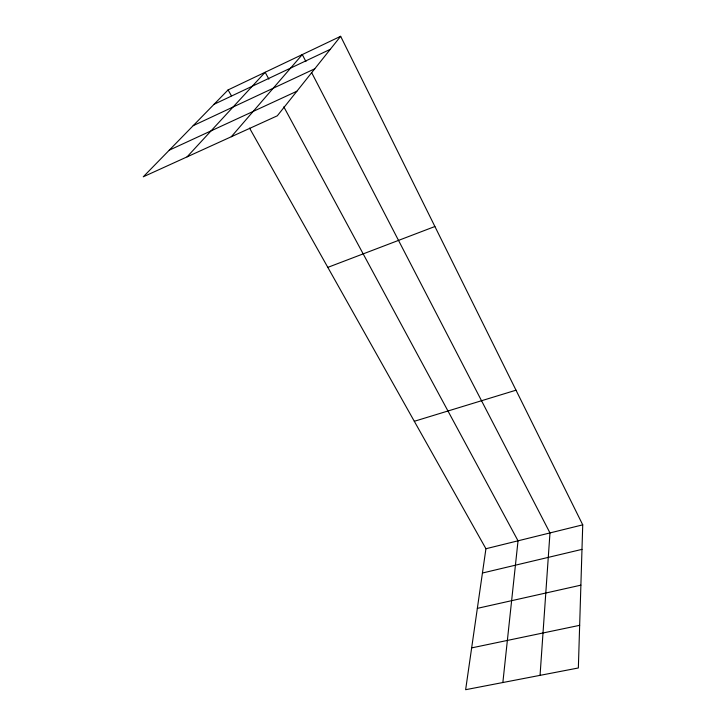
<?xml version="1.0" encoding="UTF-8"?>
<svg xmlns="http://www.w3.org/2000/svg" width="726" height="726" viewBox="0 0 726 726"><rect width="100%" height="100%" fill="white"/><g stroke="black" fill="none" stroke-linecap="round" stroke-linejoin="round"><path stroke-width="1.09" d="M340.648 36.3L277.305 115.806L143.267 176.808L228.091 89.915L340.648 36.3L582.733 524.844L578.35 667.974L465.638 689.7L485.93 548.738L249.562 128.121M540.053 675.361L549.981 532.929L311.581 72.509M502.855 682.531L518.037 540.816L283.812 106.84M231.295 136.742L302.297 54.568L305.909 61.547M187.072 156.87L265.153 72.264L268.883 79.179M214.052 104.299L330.257 49.341M193.198 125.662L314.766 68.788M169.276 150.164L296.88 91.24M327.816 267.377L434.901 226.512M414.31 421.289L516.014 390.189M485.93 548.738L582.733 524.844M482.436 573.023L581.98 549.373M477.345 608.361L580.882 585.165M471.655 647.891L579.657 625.331M228.091 89.915L231.394 95.796"/></g></svg>
